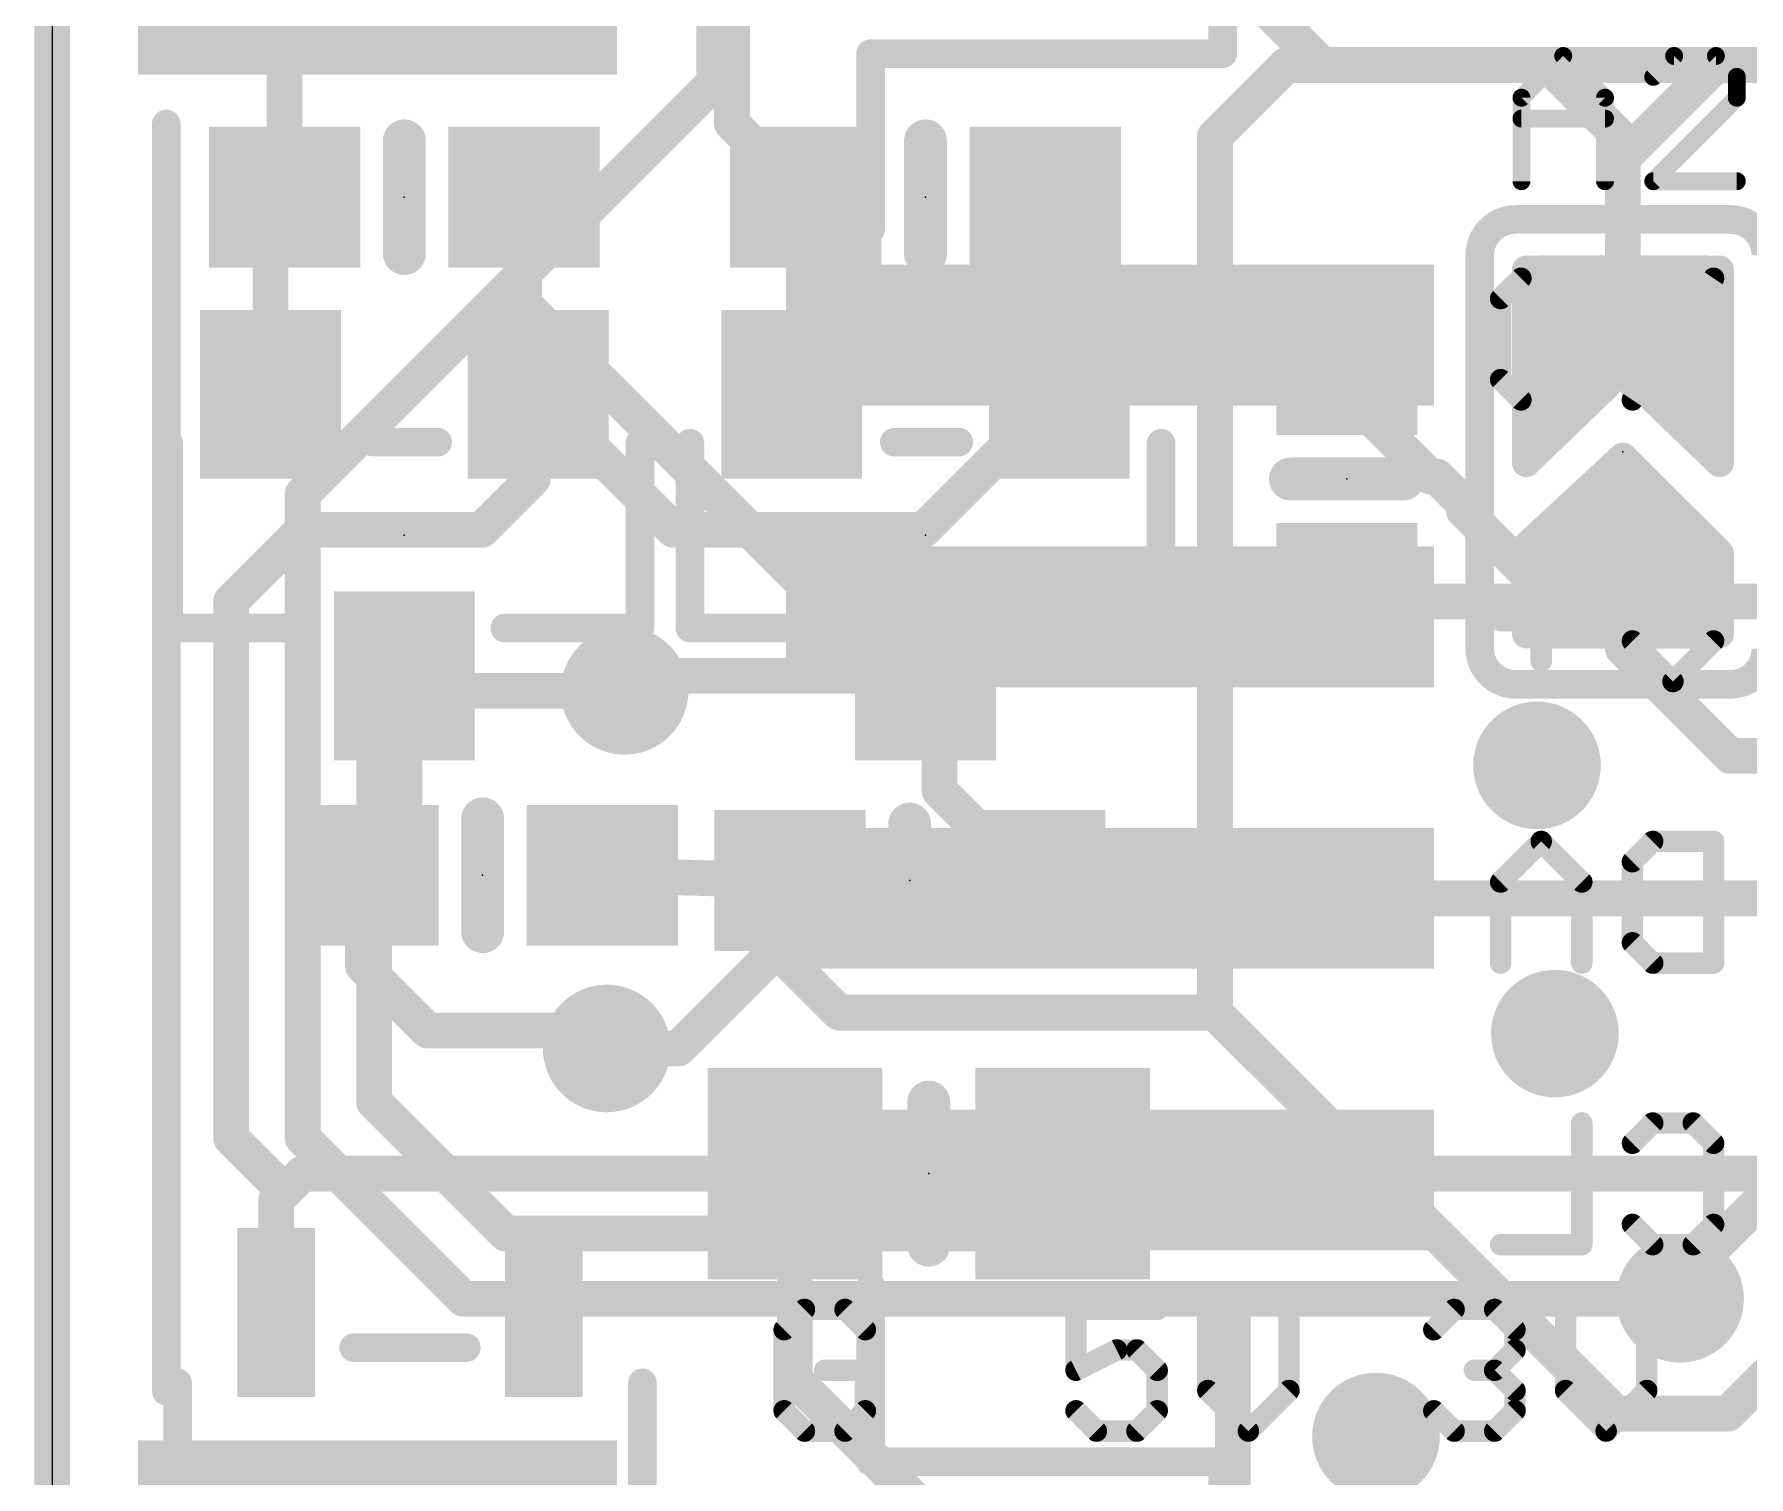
# Model space of a CAD drawing. Extents: x -0.1 to 65, y -0.1 to 31.1.
# Drawn here: x -0.13 to 12.04, y 9.91 to 20.16 of the extents above; entities that cross this region are included whole.
import ezdxf

# ---------------------------------------------------------------- set-up
doc = ezdxf.new("R2010")
doc.units = 0
for name, color, linetype in [('1', 12, 'CONTINUOUS'), ('16', 5, 'CONTINUOUS'), ('18', 110, 'CONTINUOUS'), ('20', 4, 'CONTINUOUS'), ('21', 40, 'CONTINUOUS'), ('22', 6, 'CONTINUOUS'), ('23', 40, 'CONTINUOUS')]:
    doc.layers.add(name, color=color, linetype=linetype)

# ---------------------------------------------------------------- blocks, each defined once
blk = doc.blocks.new('RECT121920X243840R50')
at = {"const_width": 0.1905}
blk.add_lwpolyline([(0.2858, -0.5715), (0.2858, 0.5715, 0.4142), (0.1905, 0.6668), (-0.1905, 0.6668, 0.4142), (-0.2858, 0.5715), (-0.2858, -0.5715, 0.4142), (-0.1905, -0.6668), (0.1905, -0.6668, 0.4142)], format="xyb", close=True, dxfattribs=at)
blk.add_solid([(-0.2159, -0.5969), (0.2159, -0.5969), (-0.2159, 0.5969), (0.2159, 0.5969)])
blk = doc.blocks.new('RECT')
blk.add_solid([(-0.5, -0.5), (0.5, -0.5), (-0.5, 0.5), (0.5, 0.5)])
blk = doc.blocks.new('ROUNDV')
at = {"const_width": 0.5}
blk.add_lwpolyline([(0, -0.25, 1), (0, 0.25, 1), (0, -0.25)], format="xyb", dxfattribs=at)

msp = doc.modelspace()

# ---------------------------------------------------------------- linework, layer by layer
at = {"layer": '1'}
for points, const_width in [([(0, 0), (0, 30.988)], 0.254), ([(4.826, 19.524), (4.826, 23.495)], 0.254), ([(1.65, 19), (1.65, 22.859)], 0.254), ([(8.763, 19.939), (8.255, 19.431)], 0.254), ([(10.618, 19.939), (8.763, 19.939)], 0.254), ([(11.2145, 19.3425), (10.618, 19.939)], 0.254), ([(11.811, 19.939), (11.2145, 19.3425)], 0.254), ([(14.551, 19.939), (11.811, 19.939)], 0.254), ([(5.35, 19), (4.826, 19.524)], 0.254), ([(8.255, 19.431), (8.255, 13.208)], 0.254), ([(11.2145, 19.3425), (11.151, 19.279)], 0.254), ([(11.151, 19.279), (11.151, 18.207)], 0.254), ([(1.55, 18.9), (1.65, 19)], 0.254), ([(3.35, 19), (3.35, 17.7)], 0.254), ([(5.35, 19), (5.35, 17.7)], 0.254), ([(7.05, 19), (7.05, 17.7)], 0.254), ([(1.55, 17.6), (1.55, 18.9)], 0.254), ([(11.8376, 18.484), (10.4644, 18.484)], 0.2032), ([(10.4644, 18.484), (10.4644, 17.114)], 0.2032), ([(11.8376, 17.114), (11.8376, 18.484)], 0.2032), ([(10.4644, 18.288), (11.8376, 18.288)], 0.2032), ([(10.4644, 18.0848), (11.8376, 18.0848)], 0.2032), ([(9.191, 17.606), (9.191, 17.849)], 0.254), ([(10.4644, 17.8816), (11.8376, 17.8816)], 0.2032), ([(3.35, 17.7), (3.413, 17.637)], 0.254), ([(5.35, 17.7), (5.25, 17.6)], 0.254), ([(7.05, 17.7), (7.15, 17.6)], 0.254), ([(10.4644, 17.114), (11.151, 17.7752)], 0.2032), ([(10.4644, 17.6784), (11.0505, 17.6784)], 0.2032), ([(11.151, 17.7752), (11.8376, 17.114)], 0.2032), ([(11.2515, 17.6784), (11.8376, 17.6784)], 0.2032), ([(3.413, 17.637), (3.45, 17.6)], 0.254), ([(3.413, 17.002), (3.413, 17.637)], 0.254), ([(3.45, 17.6), (4.413, 16.637)], 0.254), ([(6.187, 16.637), (7.15, 17.6)], 0.254), ([(9.7803, 17.0167), (9.191, 17.606)], 0.254), ([(10.4644, 17.4752), (10.8395, 17.4752)], 0.2032), ([(11.4625, 17.4752), (11.8376, 17.4752)], 0.2032), ([(10.4644, 17.272), (10.6285, 17.272)], 0.2032), ([(11.6735, 17.272), (11.8376, 17.272)], 0.2032), ([(10.4644, 16.5195), (11.151, 17.1561)], 0.2032), ([(11.0568, 17.0688), (11.2383, 17.0688)], 0.2032), ([(11.151, 17.1561), (11.8376, 16.4695)], 0.2032), ([(3.048, 16.637), (3.413, 17.002)], 0.254), ([(9.8278, 17.0167), (9.7803, 17.0167)], 0.254), ([(10.0212, 16.8233), (9.8278, 17.0167)], 0.254), ([(10.0212, 16.7758), (10.0212, 16.8233)], 0.254), ([(10.8377, 16.8656), (11.4415, 16.8656)], 0.2032), ([(10.622, 16.175), (10.0212, 16.7758)], 0.254), ([(1.27, 16.129), (1.778, 16.637)], 0.254), ([(1.778, 16.637), (3.048, 16.637)], 0.254), ([(4.413, 16.637), (6.187, 16.637)], 0.254), ([(10.6185, 16.6624), (11.6447, 16.6624)], 0.2032), ([(10.4644, 15.898), (10.4644, 16.5195)], 0.2032), ([(10.4644, 16.4592), (11.8376, 16.4592)], 0.2032), ([(11.8376, 16.4695), (11.8376, 15.898)], 0.2032), ([(10.4644, 16.256), (11.8376, 16.256)], 0.2032), ([(1.27, 12.319), (1.27, 16.129)], 0.254), ([(11.151, 16.175), (10.622, 16.175)], 0.254), ([(11.151, 16.175), (11.151, 15.794)], 0.254), ([(10.4644, 16.0528), (11.8376, 16.0528)], 0.2032), ([(11.8376, 15.898), (10.4644, 15.898)], 0.2032), ([(11.913, 15.032), (11.151, 15.794)], 0.254), ([(2.5, 14.478), (2.5, 15.6)], 0.254), ([(4.17, 15.6), (4.064, 15.494)], 0.254), ([(6.2, 15.6), (4.17, 15.6)], 0.254), ([(6.2, 15.6), (6.3, 15.5)], 0.254), ([(6.3, 15.5), (6.3, 14.785)], 0.254), ([(13.7716, 15.032), (11.913, 15.032)], 0.254), ([(6.3, 14.785), (6.938, 14.147)], 0.254), ([(2.206, 14.184), (2.5, 14.478)], 0.254), ([(2.206, 14.184), (2.206, 13.542)], 0.254), ([(5.238, 14.147), (3.906, 14.184)], 0.254), ([(5.238, 14.147), (5.238, 14.147)], 0.254), ([(5.238, 13.558), (5.238, 14.147)], 0.254), ([(2.667, 13.081), (2.206, 13.542)], 0.254), ([(5.588, 13.208), (5.238, 13.558)], 0.254), ([(8.255, 13.208), (5.588, 13.208)], 0.254), ([(8.255, 13.208), (11.103, 10.36)], 0.254), ([(3.81, 13.081), (2.667, 13.081)], 0.254), ([(3.937, 12.954), (3.81, 13.081)], 0.254), ([(1.651, 11.938), (1.27, 12.319)], 0.254), ([(12.646, 12.392), (11.557, 11.303)], 0.254), ([(1.651, 11.938), (1.778, 12.065)], 0.254), ([(1.778, 12.065), (5.273, 12.065)], 0.254), ([(5.273, 12.065), (5.273, 11.999)], 0.254), ([(5.273, 12.065), (5.273, 10.602)], 0.254), ([(1.59, 11.877), (1.651, 11.938)], 0.254), ([(1.59, 11.877), (1.59, 11.0791)], 0.254), ([(11.557, 11.303), (11.557, 11.176)], 0.254), ([(11.896, 10.36), (12.531, 10.995)], 0.254), ([(5.273, 10.602), (6.477, 9.398)], 0.254), ([(11.103, 10.36), (11.896, 10.36)], 0.254)]:
    msp.add_lwpolyline(points, dxfattribs=dict(at, const_width=const_width))
for points, const_width in [([(8.763, 20.0025, 1), (8.763, 19.8755)], 0.127), ([(8.8079, 19.8941, 1), (8.7181, 19.9839)], 0.127), ([(10.6629, 19.9839, 1), (10.5731, 19.8941)], 0.127), ([(10.618, 19.8755, 1), (10.618, 20.0025)], 0.127), ([(11.811, 20.0025, 1), (11.811, 19.8755)], 0.127), ([(11.8559, 19.8941, 1), (11.7661, 19.9839)], 0.127), ([(4.8709, 19.5689, 1), (4.7811, 19.4791)], 0.127), ([(4.7625, 19.524, 1), (4.8895, 19.524)], 0.127), ([(8.3185, 19.431, 1), (8.1915, 19.431)], 0.127), ([(8.2101, 19.4759, 1), (8.2999, 19.3861)], 0.127), ([(11.2145, 19.279, 1), (11.0875, 19.279)], 0.127), ([(11.1061, 19.3239, 1), (11.1959, 19.2341)], 0.127), ([(11.1696, 19.3874, 1), (11.2594, 19.2976)], 0.127), ([(11.2594, 19.2976, 1), (11.1696, 19.3874)], 0.127), ([(11.1696, 19.2976, 1), (11.2594, 19.3874)], 0.127), ([(1.6949, 18.9551, 1), (1.6051, 19.0449)], 0.127), ([(3.4135, 19, 1), (3.2865, 19)], 0.127), ([(5.4135, 19, 1), (5.2865, 19)], 0.127), ([(7.1135, 19, 1), (6.9865, 19)], 0.127), ([(1.6135, 18.9, 1), (1.4865, 18.9)], 0.127), ([(1.5051, 18.9449, 1), (1.5949, 18.8551)], 0.127), ([(1.5865, 19, 1), (1.7135, 19)], 0.127), ([(5.3051, 18.9551, 1), (5.3949, 19.0449)], 0.127), ([(10.4644, 18.5348, 1), (10.4644, 18.4332)], 0.1016), ([(10.5152, 18.484, 1), (10.4136, 18.484)], 0.1016), ([(11.8884, 18.484, 1), (11.7868, 18.484)], 0.1016), ([(11.8376, 18.4332, 1), (11.8376, 18.5348)], 0.1016), ([(10.4644, 18.3388, 1), (10.4644, 18.2372)], 0.1016), ([(11.8376, 18.2372, 1), (11.8376, 18.3388)], 0.1016), ([(11.0875, 18.207, 1), (11.2145, 18.207)], 0.127), ([(10.4644, 18.1356, 1), (10.4644, 18.034)], 0.1016), ([(11.8376, 18.034, 1), (11.8376, 18.1356)], 0.1016), ([(9.2545, 17.849, 1), (9.1275, 17.849)], 0.127), ([(10.4644, 17.9324, 1), (10.4644, 17.8308)], 0.1016), ([(11.8376, 17.8308, 1), (11.8376, 17.9324)], 0.1016), ([(3.3949, 17.7449, 1), (3.3051, 17.6551)], 0.127), ([(5.3949, 17.6551, 1), (5.3051, 17.7449)], 0.127), ([(7.0949, 17.7449, 1), (7.0051, 17.6551)], 0.127), ([(10.4644, 17.7292, 1), (10.4644, 17.6276)], 0.1016), ([(11.0505, 17.6276, 1), (11.0505, 17.7292)], 0.1016), ([(11.1862, 17.8118, 1), (11.1158, 17.7386)], 0.1016), ([(11.1862, 17.7386, 1), (11.1158, 17.8118)], 0.1016), ([(11.2515, 17.7292, 1), (11.2515, 17.6276)], 0.1016), ([(11.8376, 17.6276, 1), (11.8376, 17.7292)], 0.1016), ([(1.4865, 17.6, 1), (1.6135, 17.6)], 0.127), ([(3.2865, 17.7, 1), (3.4135, 17.7)], 0.127), ([(3.4579, 17.6819, 1), (3.3681, 17.5921)], 0.127), ([(3.4765, 17.637, 1), (3.3495, 17.637)], 0.127), ([(3.3681, 17.5921, 1), (3.4579, 17.6819)], 0.127), ([(3.4949, 17.6449, 1), (3.4051, 17.5551)], 0.127), ([(3.4051, 17.5551, 1), (3.4949, 17.6449)], 0.127), ([(5.2051, 17.6449, 1), (5.2949, 17.5551)], 0.127), ([(5.2865, 17.7, 1), (5.4135, 17.7)], 0.127), ([(6.9865, 17.7, 1), (7.1135, 17.7)], 0.127), ([(7.1949, 17.5551, 1), (7.1051, 17.6449)], 0.127), ([(7.1051, 17.5551, 1), (7.1949, 17.6449)], 0.127), ([(9.2359, 17.6509, 1), (9.1461, 17.5611)], 0.127), ([(9.1275, 17.606, 1), (9.2545, 17.606)], 0.127), ([(10.4644, 17.526, 1), (10.4644, 17.4244)], 0.1016), ([(10.8395, 17.4244, 1), (10.8395, 17.526)], 0.1016), ([(11.4625, 17.526, 1), (11.4625, 17.4244)], 0.1016), ([(11.8376, 17.4244, 1), (11.8376, 17.526)], 0.1016), ([(10.4644, 17.3228, 1), (10.4644, 17.2212)], 0.1016), ([(10.6285, 17.2212, 1), (10.6285, 17.3228)], 0.1016), ([(11.6735, 17.3228, 1), (11.6735, 17.2212)], 0.1016), ([(11.8376, 17.2212, 1), (11.8376, 17.3228)], 0.1016), ([(10.4292, 17.1506, 1), (10.4996, 17.0774)], 0.1016), ([(10.4136, 17.114, 1), (10.5152, 17.114)], 0.1016), ([(11.0568, 17.1196, 1), (11.0568, 17.018)], 0.1016), ([(11.1869, 17.192, 1), (11.1151, 17.1202)], 0.1016), ([(11.1855, 17.1188, 1), (11.1165, 17.1934)], 0.1016), ([(11.2383, 17.018, 1), (11.2383, 17.1196)], 0.1016), ([(11.7868, 17.114, 1), (11.8884, 17.114)], 0.1016), ([(11.8024, 17.0774, 1), (11.8728, 17.1506)], 0.1016), ([(3.3495, 17.002, 1), (3.4765, 17.002)], 0.127), ([(3.4579, 16.9571, 1), (3.3681, 17.0469)], 0.127), ([(9.7803, 17.0802, 1), (9.7803, 16.9532)], 0.127), ([(9.7354, 16.9718, 1), (9.8252, 17.0616)], 0.127), ([(9.8727, 17.0616, 1), (9.7829, 16.9718)], 0.127), ([(9.8278, 16.9532, 1), (9.8278, 17.0802)], 0.127), ([(10.0847, 16.8233, 1), (9.9577, 16.8233)], 0.127), ([(9.9763, 16.7784, 1), (10.0661, 16.8682)], 0.127), ([(10.8377, 16.9164, 1), (10.8377, 16.8148)], 0.1016), ([(11.4415, 16.8148, 1), (11.4415, 16.9164)], 0.1016), ([(10.0661, 16.8207, 1), (9.9763, 16.7309)], 0.127), ([(9.9577, 16.7758, 1), (10.0847, 16.7758)], 0.127), ([(1.778, 16.7005, 1), (1.778, 16.5735)], 0.127), ([(1.8229, 16.5921, 1), (1.7331, 16.6819)], 0.127), ([(3.0031, 16.6819, 1), (3.0929, 16.5921)], 0.127), ([(3.048, 16.5735, 1), (3.048, 16.7005)], 0.127), ([(4.413, 16.7005, 1), (4.413, 16.5735)], 0.127), ([(4.3681, 16.5921, 1), (4.4579, 16.6819)], 0.127), ([(6.1421, 16.6819, 1), (6.2319, 16.5921)], 0.127), ([(6.187, 16.5735, 1), (6.187, 16.7005)], 0.127), ([(10.6185, 16.7132, 1), (10.6185, 16.6116)], 0.1016), ([(11.6447, 16.6116, 1), (11.6447, 16.7132)], 0.1016), ([(10.5152, 16.5195, 1), (10.4136, 16.5195)], 0.1016), ([(10.4299, 16.5568, 1), (10.4989, 16.4822)], 0.1016), ([(10.4644, 16.51, 1), (10.4644, 16.4084)], 0.1016), ([(11.8884, 16.4695, 1), (11.7868, 16.4695)], 0.1016), ([(11.8017, 16.4336, 1), (11.8735, 16.5054)], 0.1016), ([(11.8376, 16.4084, 1), (11.8376, 16.51)], 0.1016), ([(10.4644, 16.3068, 1), (10.4644, 16.2052)], 0.1016), ([(11.8376, 16.2052, 1), (11.8376, 16.3068)], 0.1016), ([(1.3335, 16.129, 1), (1.2065, 16.129)], 0.127), ([(1.2251, 16.1739, 1), (1.3149, 16.0841)], 0.127), ([(10.622, 16.2385, 1), (10.622, 16.1115)], 0.127), ([(10.5771, 16.1301, 1), (10.6669, 16.2199)], 0.127), ([(11.2145, 16.175, 1), (11.0875, 16.175)], 0.127), ([(11.151, 16.1115, 1), (11.151, 16.2385)], 0.127), ([(10.4644, 16.1036, 1), (10.4644, 16.002)], 0.1016), ([(11.8376, 16.002, 1), (11.8376, 16.1036)], 0.1016), ([(10.4644, 15.9488, 1), (10.4644, 15.8472)], 0.1016), ([(10.4136, 15.898, 1), (10.5152, 15.898)], 0.1016), ([(11.7868, 15.898, 1), (11.8884, 15.898)], 0.1016), ([(11.8376, 15.8472, 1), (11.8376, 15.9488)], 0.1016), ([(11.1959, 15.8389, 1), (11.1061, 15.7491)], 0.127), ([(11.0875, 15.794, 1), (11.2145, 15.794)], 0.127), ([(2.5635, 15.6, 1), (2.4365, 15.6)], 0.127), ([(4.17, 15.6635, 1), (4.17, 15.5365)], 0.127), ([(4.2149, 15.5551, 1), (4.1251, 15.6449)], 0.127), ([(6.2449, 15.6449, 1), (6.1551, 15.5551)], 0.127), ([(6.2, 15.5365, 1), (6.2, 15.6635)], 0.127), ([(4.0191, 15.5389, 1), (4.1089, 15.4491)], 0.127), ([(6.3635, 15.5, 1), (6.2365, 15.5)], 0.127), ([(6.2551, 15.4551, 1), (6.3449, 15.5449)], 0.127), ([(11.913, 15.0955, 1), (11.913, 14.9685)], 0.127), ([(11.8681, 14.9871, 1), (11.9579, 15.0769)], 0.127), ([(6.3449, 14.8299, 1), (6.2551, 14.7401)], 0.127), ([(6.2365, 14.785, 1), (6.3635, 14.785)], 0.127), ([(2.4365, 14.478, 1), (2.5635, 14.478)], 0.127), ([(2.5449, 14.4331, 1), (2.4551, 14.5229)], 0.127), ([(2.2695, 14.184, 1), (2.1425, 14.184)], 0.127), ([(2.1611, 14.2289, 1), (2.2509, 14.1391)], 0.127), ([(3.9078, 14.2475, 1), (3.9042, 14.1205)], 0.127), ([(5.238, 14.2105, 1), (5.238, 14.0835)], 0.127), ([(5.3015, 14.147, 1), (5.1745, 14.147)], 0.127), ([(5.2362, 14.0835, 1), (5.2397, 14.2105)], 0.127), ([(5.238, 14.0835, 1), (5.238, 14.2105)], 0.127), ([(6.8931, 14.1021, 1), (6.9829, 14.1919)], 0.127), ([(2.2509, 13.5869, 1), (2.1611, 13.4971)], 0.127), ([(5.2829, 13.6029, 1), (5.1931, 13.5131)], 0.127), ([(2.1425, 13.542, 1), (2.2695, 13.542)], 0.127), ([(5.1745, 13.558, 1), (5.3015, 13.558)], 0.127), ([(5.588, 13.2715, 1), (5.588, 13.1445)], 0.127), ([(5.5431, 13.1631, 1), (5.6329, 13.2529)], 0.127), ([(8.2999, 13.2529, 1), (8.2101, 13.1631)], 0.127), ([(8.1915, 13.208, 1), (8.3185, 13.208)], 0.127), ([(8.255, 13.1445, 1), (8.255, 13.2715)], 0.127), ([(2.667, 13.1445, 1), (2.667, 13.0175)], 0.127), ([(2.6221, 13.0361, 1), (2.7119, 13.1259)], 0.127), ([(3.8549, 13.1259, 1), (3.7651, 13.0361)], 0.127), ([(3.81, 13.0175, 1), (3.81, 13.1445)], 0.127), ([(3.8921, 12.9091, 1), (3.9819, 12.9989)], 0.127), ([(1.3149, 12.3639, 1), (1.2251, 12.2741)], 0.127), ([(1.2065, 12.319, 1), (1.3335, 12.319)], 0.127), ([(1.778, 12.1285, 1), (1.778, 12.0015)], 0.127), ([(1.8229, 12.0201, 1), (1.7331, 12.1099)], 0.127), ([(5.3365, 12.065, 1), (5.2095, 12.065)], 0.127), ([(5.3365, 12.065, 1), (5.2095, 12.065)], 0.127), ([(5.273, 12.0015, 1), (5.273, 12.1285)], 0.127), ([(1.6959, 11.8931, 1), (1.6061, 11.9829)], 0.127), ([(5.2095, 11.999, 1), (5.3365, 11.999)], 0.127), ([(1.6535, 11.877, 1), (1.5265, 11.877)], 0.127), ([(1.5451, 11.9219, 1), (1.6349, 11.8321)], 0.127), ([(1.6061, 11.9829, 1), (1.6959, 11.8931)], 0.127), ([(1.6061, 11.8931, 1), (1.6959, 11.9829)], 0.127), ([(11.6205, 11.303, 1), (11.4935, 11.303)], 0.127), ([(11.5121, 11.3479, 1), (11.6019, 11.2581)], 0.127), ([(11.4935, 11.176, 1), (11.6205, 11.176)], 0.127), ([(1.5265, 11.0791, 1), (1.6535, 11.0791)], 0.127), ([(5.3179, 10.6469, 1), (5.2281, 10.5571)], 0.127), ([(5.2095, 10.602, 1), (5.3365, 10.602)], 0.127), ([(11.103, 10.4235, 1), (11.103, 10.2965)], 0.127), ([(11.0581, 10.3151, 1), (11.1479, 10.4049)], 0.127), ([(11.8511, 10.4049, 1), (11.9409, 10.3151)], 0.127), ([(11.896, 10.2965, 1), (11.896, 10.4235)], 0.127)]:
    msp.add_lwpolyline(points, format="xyb", dxfattribs=dict(at, const_width=const_width))
at = {"layer": '16', "const_width": 0.254}
for points in [[(0, 0), (0, 30.988)], [(4.699, 21.717), (4.699, 19.812)], [(8.636, 20.32), (9.017, 19.939)], [(9.017, 19.939), (21.717, 19.939)], [(4.699, 19.812), (3.2385, 18.3515)], [(3.2385, 18.3515), (1.778, 16.891)], [(5.461, 16.129), (3.2385, 18.3515)], [(1.778, 16.891), (1.778, 12.319)], [(7.619, 16.129), (5.461, 16.129)], [(7.619, 16.129), (7.51, 16.02)], [(19.431, 16.129), (7.619, 16.129)], [(2.667, 15.494), (2.286, 15.113)], [(4.064, 15.494), (2.667, 15.494)], [(2.286, 15.113), (2.286, 12.573)], [(5.511, 14.02), (4.445, 12.954)], [(7.51, 14.02), (5.511, 14.02)], [(7.51, 14.02), (14.8304, 14.02)], [(4.445, 12.954), (3.937, 12.954)], [(3.22, 11.639), (2.286, 12.573)], [(2.921, 11.176), (1.778, 12.319)], [(7.555, 12.065), (7.51, 12.02)], [(14.351, 12.065), (7.555, 12.065)], [(7.129, 11.639), (7.51, 12.02)], [(7.129, 11.639), (3.22, 11.639)], [(8.382, 11.176), (2.921, 11.176)], [(8.382, 11.176), (8.382, 8.001)], [(11.557, 11.176), (8.382, 11.176)]]:
    msp.add_lwpolyline(points, dxfattribs=at)
at = {"layer": '16', "const_width": 0.127}
for points in [[(9.017, 20.0025, 1), (9.017, 19.8755)], [(8.9721, 19.8941, 1), (9.0619, 19.9839)], [(4.6355, 19.812, 1), (4.7625, 19.812)], [(4.7439, 19.7671, 1), (4.6541, 19.8569)], [(3.2834, 18.3964, 1), (3.1936, 18.3066)], [(3.1936, 18.3964, 1), (3.2834, 18.3066)], [(3.2834, 18.3066, 1), (3.1936, 18.3964)], [(1.8415, 16.891, 1), (1.7145, 16.891)], [(1.7331, 16.9359, 1), (1.8229, 16.8461)], [(5.461, 16.1925, 1), (5.461, 16.0655)], [(5.4161, 16.0841, 1), (5.5059, 16.1739)], [(7.619, 16.1925, 1), (7.619, 16.0655)], [(7.6639, 16.0841, 1), (7.5741, 16.1739)], [(7.619, 16.0655, 1), (7.619, 16.1925)], [(7.4651, 16.0649, 1), (7.5549, 15.9751)], [(2.667, 15.5575, 1), (2.667, 15.4305)], [(2.7119, 15.4491, 1), (2.6221, 15.5389)], [(4.064, 15.4305, 1), (4.064, 15.5575)], [(2.3495, 15.113, 1), (2.2225, 15.113)], [(2.2411, 15.1579, 1), (2.3309, 15.0681)], [(5.511, 14.0835, 1), (5.511, 13.9565)], [(5.5559, 13.9751, 1), (5.4661, 14.0649)], [(7.51, 14.0835, 1), (7.51, 13.9565)], [(7.51, 13.9565, 1), (7.51, 14.0835)], [(3.937, 13.0175, 1), (3.937, 12.8905)], [(4.4001, 12.9989, 1), (4.4899, 12.9091)], [(4.445, 12.8905, 1), (4.445, 13.0175)], [(2.3309, 12.6179, 1), (2.2411, 12.5281)], [(2.2225, 12.573, 1), (2.3495, 12.573)], [(1.8229, 12.3639, 1), (1.7331, 12.2741)], [(1.7145, 12.319, 1), (1.8415, 12.319)], [(7.555, 12.1285, 1), (7.555, 12.0015)], [(7.5999, 12.0201, 1), (7.5101, 12.1099)], [(7.4651, 12.0649, 1), (7.5549, 11.9751)], [(7.5549, 11.9751, 1), (7.4651, 12.0649)], [(3.22, 11.7025, 1), (3.22, 11.5755)], [(3.1751, 11.5941, 1), (3.2649, 11.6839)], [(7.0841, 11.6839, 1), (7.1739, 11.5941)], [(7.129, 11.5755, 1), (7.129, 11.7025)], [(2.921, 11.2395, 1), (2.921, 11.1125)], [(2.8761, 11.1311, 1), (2.9659, 11.2209)], [(8.4455, 11.176, 1), (8.3185, 11.176)], [(8.382, 11.2395, 1), (8.382, 11.1125)], [(8.382, 11.1125, 1), (8.382, 11.2395)], [(11.557, 11.1125, 1), (11.557, 11.2395)]]:
    msp.add_lwpolyline(points, format="xyb", dxfattribs=at)
at = {"layer": '20'}
msp.add_line((0, 27.6604), (0, 3), dxfattribs=at)
at = {"layer": '21'}
for points, const_width in [([(10.431, 19.7067), (10.7276, 20.0033)], 0.127), ([(10.7276, 20.0033), (11.0242, 19.7067)], 0.127), ([(11.5148, 20.0033), (11.3665, 19.855)], 0.127), ([(11.8114, 20.0033), (11.5148, 20.0033)], 0.127), ([(11.9597, 19.855), (11.8114, 20.0033)], 0.127), ([(11.9597, 19.7067), (11.9597, 19.855)], 0.127), ([(10.431, 19.1135), (10.431, 19.7067)], 0.127), ([(11.0242, 19.7067), (11.0242, 19.1135)], 0.127), ([(11.3665, 19.1135), (11.9597, 19.7067)], 0.127), ([(10.431, 19.5584), (11.0242, 19.5584)], 0.127), ([(2.5, 18.6), (2.5, 19.4)], 0.3048), ([(6.2, 19.4), (6.2, 18.6)], 0.3048), ([(11.9597, 19.1135), (11.3665, 19.1135)], 0.127), ([(11.913, 18.842), (10.389, 18.842)], 0.2032), ([(10.135, 15.794), (10.135, 18.588)], 0.2032), ([(0.8276, 15.9396), (0.8276, 17.2524)], 0.2032), ([(2.2776, 17.2604), (2.7364, 17.2604)], 0.2032), ([(4.1724, 17.2524), (4.1724, 15.9396)], 0.2032), ([(4.5276, 15.9396), (4.5276, 17.2524)], 0.2032), ([(5.9776, 17.2604), (6.4364, 17.2604)], 0.2032), ([(7.8724, 17.2524), (7.8724, 15.9396)], 0.2032), ([(8.791, 16.999), (9.591, 16.999)], 0.3048), ([(1.7864, 15.9396), (0.8276, 15.9396)], 0.2032), ([(4.1724, 15.9396), (3.2136, 15.9396)], 0.2032), ([(5.4864, 15.9396), (4.5276, 15.9396)], 0.2032), ([(7.8724, 15.9396), (6.9136, 15.9396)], 0.2032), ([(11.913, 15.54), (10.389, 15.54)], 0.2032), ([(3.056, 13.784), (3.056, 14.584)], 0.3048), ([(6.088, 13.747), (6.088, 14.547)], 0.3048), ([(6.223, 12.573), (6.223, 11.557)], 0.3048), ([(5.3405, 11.1005), (5.1964, 10.9565)], 0.1524), ([(5.6286, 11.1005), (5.3405, 11.1005)], 0.1524), ([(5.7727, 10.9565), (5.6286, 11.1005)], 0.1524), ([(7.8449, 11.1005), (7.2687, 11.1005)], 0.1524), ([(7.2687, 11.1005), (7.2687, 10.6684)], 0.1524), ([(8.2042, 11.1005), (8.2042, 10.5243)], 0.1524), ([(8.7804, 10.5243), (8.7804, 11.1005)], 0.1524), ([(9.8087, 10.9565), (9.9527, 11.1005)], 0.1524), ([(9.9527, 11.1005), (10.2409, 11.1005)], 0.1524), ([(10.2409, 11.1005), (10.3849, 10.9565)], 0.1524), ([(10.7442, 11.1005), (10.7442, 10.5243)], 0.1524), ([(11.3204, 10.5243), (11.3204, 11.1005)], 0.1524), ([(5.1964, 10.9565), (5.1964, 10.3803)], 0.1524), ([(10.3849, 10.9565), (10.3849, 10.8124)], 0.1524), ([(2.14, 10.829), (2.94, 10.829)], 0.2032), ([(7.2687, 10.6684), (7.5568, 10.8124)], 0.1524), ([(7.5568, 10.8124), (7.7008, 10.8124)], 0.1524), ([(7.7008, 10.8124), (7.8449, 10.6684)], 0.1524), ([(10.3849, 10.8124), (10.2409, 10.6684)], 0.1524), ([(5.7727, 10.6684), (5.4846, 10.6684)], 0.1524), ([(5.7727, 10.3803), (5.7727, 10.6684)], 0.1524), ([(7.8449, 10.6684), (7.8449, 10.3803)], 0.1524), ([(10.2409, 10.6684), (10.0968, 10.6684)], 0.1524), ([(10.2409, 10.6684), (10.3849, 10.5243)], 0.1524), ([(0.89, 10.579), (0.89, 8.979)], 0.2032), ([(4.19, 10.579), (4.19, 8.979)], 0.2032), ([(8.2042, 10.5243), (8.4923, 10.2362)], 0.1524), ([(8.4923, 10.2362), (8.7804, 10.5243)], 0.1524), ([(10.3849, 10.5243), (10.3849, 10.3803)], 0.1524), ([(10.7442, 10.5243), (11.0323, 10.2362)], 0.1524), ([(11.0323, 10.2362), (11.3204, 10.5243)], 0.1524), ([(5.1964, 10.3803), (5.3405, 10.2362)], 0.1524), ([(5.6286, 10.2362), (5.7727, 10.3803)], 0.1524), ([(7.4127, 10.2362), (7.2687, 10.3803)], 0.1524), ([(7.8449, 10.3803), (7.7008, 10.2362)], 0.1524), ([(9.9527, 10.2362), (9.8087, 10.3803)], 0.1524), ([(10.3849, 10.3803), (10.2409, 10.2362)], 0.1524), ([(5.3405, 10.2362), (5.6286, 10.2362)], 0.1524), ([(7.7008, 10.2362), (7.4127, 10.2362)], 0.1524), ([(10.2409, 10.2362), (9.9527, 10.2362)], 0.1524)]:
    msp.add_lwpolyline(points, dxfattribs=dict(at, const_width=const_width))
for points, const_width in [([(10.75, 20.0257, 1), (10.7051, 19.9808)], 0.0635), ([(10.75, 19.9808, 1), (10.7051, 20.0257)], 0.0635), ([(11.5148, 20.035, 1), (11.5148, 19.9715)], 0.0635), ([(11.5372, 19.9808, 1), (11.4923, 20.0257)], 0.0635), ([(11.8338, 20.0257, 1), (11.7889, 19.9808)], 0.0635), ([(11.8114, 19.9715, 1), (11.8114, 20.035)], 0.0635), ([(11.344, 19.8774, 1), (11.389, 19.8325)], 0.0635), ([(11.9914, 19.855, 1), (11.9279, 19.855)], 0.0635), ([(11.9372, 19.8325, 1), (11.9821, 19.8774)], 0.0635), ([(10.4627, 19.7067, 1), (10.3992, 19.7067)], 0.0635), ([(10.4085, 19.7291, 1), (10.4534, 19.6842)], 0.0635), ([(11.0559, 19.7067, 1), (10.9924, 19.7067)], 0.0635), ([(11.0017, 19.6842, 1), (11.0466, 19.7291)], 0.0635), ([(11.9279, 19.7067, 1), (11.9914, 19.7067)], 0.0635), ([(11.9821, 19.6842, 1), (11.9372, 19.7291)], 0.0635), ([(10.431, 19.5901, 1), (10.431, 19.5266)], 0.0635), ([(11.0242, 19.5266, 1), (11.0242, 19.5901)], 0.0635), ([(2.5762, 19.4, 1), (2.4238, 19.4)], 0.1524), ([(6.2762, 19.4, 1), (6.1238, 19.4)], 0.1524), ([(10.3992, 19.1135, 1), (10.4627, 19.1135)], 0.0635), ([(10.9924, 19.1135, 1), (11.0559, 19.1135)], 0.0635), ([(11.344, 19.136, 1), (11.389, 19.091)], 0.0635), ([(11.3665, 19.1453, 1), (11.3665, 19.0818)], 0.0635), ([(11.9597, 19.0818, 1), (11.9597, 19.1453)], 0.0635), ([(10.389, 18.842, 0.4142), (10.135, 18.588)], 0.2032), ([(10.389, 18.8928, 1), (10.389, 18.7912)], 0.1016), ([(10.389, 18.7912, 1), (10.389, 18.8928)], 0.1016), ([(12.167, 18.588, 0.4142), (11.913, 18.842)], 0.2032), ([(11.913, 18.8928, 1), (11.913, 18.7912)], 0.1016), ([(11.913, 18.7912, 1), (11.913, 18.8928)], 0.1016), ([(2.4238, 18.6, 1), (2.5762, 18.6)], 0.1524), ([(6.1238, 18.6, 1), (6.2762, 18.6)], 0.1524), ([(10.1858, 18.588, 1), (10.0842, 18.588)], 0.1016), ([(10.0842, 18.588, 1), (10.1858, 18.588)], 0.1016), ([(0.8784, 17.2524, 1), (0.7768, 17.2524)], 0.1016), ([(2.2776, 17.3112, 1), (2.2776, 17.2096)], 0.1016), ([(2.7364, 17.2096, 1), (2.7364, 17.3112)], 0.1016), ([(4.2232, 17.2524, 1), (4.1216, 17.2524)], 0.1016), ([(4.5784, 17.2524, 1), (4.4768, 17.2524)], 0.1016), ([(5.9776, 17.3112, 1), (5.9776, 17.2096)], 0.1016), ([(6.4364, 17.2096, 1), (6.4364, 17.3112)], 0.1016), ([(7.9232, 17.2524, 1), (7.8216, 17.2524)], 0.1016), ([(8.791, 17.0752, 1), (8.791, 16.9228)], 0.1524), ([(9.591, 16.9228, 1), (9.591, 17.0752)], 0.1524), ([(0.8276, 15.9904, 1), (0.8276, 15.8888)], 0.1016), ([(0.7768, 15.9396, 1), (0.8784, 15.9396)], 0.1016), ([(1.7864, 15.8888, 1), (1.7864, 15.9904)], 0.1016), ([(3.2136, 15.9904, 1), (3.2136, 15.8888)], 0.1016), ([(4.1216, 15.9396, 1), (4.2232, 15.9396)], 0.1016), ([(4.1724, 15.8888, 1), (4.1724, 15.9904)], 0.1016), ([(4.5276, 15.9904, 1), (4.5276, 15.8888)], 0.1016), ([(4.4768, 15.9396, 1), (4.5784, 15.9396)], 0.1016), ([(5.4864, 15.8888, 1), (5.4864, 15.9904)], 0.1016), ([(6.9136, 15.9904, 1), (6.9136, 15.8888)], 0.1016), ([(7.8216, 15.9396, 1), (7.9232, 15.9396)], 0.1016), ([(7.8724, 15.8888, 1), (7.8724, 15.9904)], 0.1016), ([(10.135, 15.794, 0.4142), (10.389, 15.54)], 0.2032), ([(10.1858, 15.794, 1), (10.0842, 15.794)], 0.1016), ([(10.0842, 15.794, 1), (10.1858, 15.794)], 0.1016), ([(11.913, 15.54, 0.4142), (12.167, 15.794)], 0.2032), ([(10.389, 15.5908, 1), (10.389, 15.4892)], 0.1016), ([(10.389, 15.4892, 1), (10.389, 15.5908)], 0.1016), ([(11.913, 15.5908, 1), (11.913, 15.4892)], 0.1016), ([(11.913, 15.4892, 1), (11.913, 15.5908)], 0.1016), ([(3.1322, 14.584, 1), (2.9798, 14.584)], 0.1524), ([(6.1642, 14.547, 1), (6.0118, 14.547)], 0.1524), ([(2.9798, 13.784, 1), (3.1322, 13.784)], 0.1524), ([(6.0118, 13.747, 1), (6.1642, 13.747)], 0.1524), ([(6.2992, 12.573, 1), (6.1468, 12.573)], 0.1524), ([(6.1468, 11.557, 1), (6.2992, 11.557)], 0.1524), ([(5.3405, 11.1386, 1), (5.3405, 11.0624)], 0.0762), ([(5.3674, 11.0736, 1), (5.3136, 11.1275)], 0.0762), ([(5.6556, 11.1275, 1), (5.6017, 11.0736)], 0.0762), ([(5.6286, 11.0624, 1), (5.6286, 11.1386)], 0.0762), ([(7.2687, 11.1386, 1), (7.2687, 11.0624)], 0.0762), ([(7.3068, 11.1005, 1), (7.2306, 11.1005)], 0.0762), ([(7.8449, 11.0624, 1), (7.8449, 11.1386)], 0.0762), ([(8.2423, 11.1005, 1), (8.1661, 11.1005)], 0.0762), ([(8.8185, 11.1005, 1), (8.7423, 11.1005)], 0.0762), ([(9.9527, 11.1386, 1), (9.9527, 11.0624)], 0.0762), ([(9.9797, 11.0736, 1), (9.9258, 11.1275)], 0.0762), ([(10.2678, 11.1275, 1), (10.2139, 11.0736)], 0.0762), ([(10.2409, 11.0624, 1), (10.2409, 11.1386)], 0.0762), ([(10.7823, 11.1005, 1), (10.7061, 11.1005)], 0.0762), ([(11.3585, 11.1005, 1), (11.2823, 11.1005)], 0.0762), ([(5.2345, 10.9565, 1), (5.1583, 10.9565)], 0.0762), ([(5.1695, 10.9834, 1), (5.2234, 10.9295)], 0.0762), ([(5.7457, 10.9295, 1), (5.7996, 10.9834)], 0.0762), ([(9.7817, 10.9834, 1), (9.8356, 10.9295)], 0.0762), ([(10.423, 10.9565, 1), (10.3468, 10.9565)], 0.0762), ([(10.358, 10.9295, 1), (10.4118, 10.9834)], 0.0762), ([(2.14, 10.8798, 1), (2.14, 10.7782)], 0.1016), ([(2.94, 10.7782, 1), (2.94, 10.8798)], 0.1016), ([(7.5568, 10.8505, 1), (7.5568, 10.7743)], 0.0762), ([(7.5738, 10.7783, 1), (7.5398, 10.8465)], 0.0762), ([(7.7278, 10.8394, 1), (7.6739, 10.7855)], 0.0762), ([(7.7008, 10.7743, 1), (7.7008, 10.8505)], 0.0762), ([(10.3468, 10.8124, 1), (10.423, 10.8124)], 0.0762), ([(10.4118, 10.7855, 1), (10.358, 10.8394)], 0.0762), ([(5.4846, 10.7065, 1), (5.4846, 10.6303)], 0.0762), ([(5.8108, 10.6684, 1), (5.7346, 10.6684)], 0.0762), ([(5.7727, 10.6303, 1), (5.7727, 10.7065)], 0.0762), ([(7.2516, 10.7024, 1), (7.2857, 10.6343)], 0.0762), ([(7.883, 10.6684, 1), (7.8068, 10.6684)], 0.0762), ([(7.818, 10.6414, 1), (7.8718, 10.6953)], 0.0762), ([(10.0968, 10.7065, 1), (10.0968, 10.6303)], 0.0762), ([(10.2678, 10.6953, 1), (10.2139, 10.6414)], 0.0762), ([(10.2139, 10.6953, 1), (10.2678, 10.6414)], 0.0762), ([(10.2409, 10.6303, 1), (10.2409, 10.7065)], 0.0762), ([(0.9408, 10.579, 1), (0.8392, 10.579)], 0.1016), ([(4.2408, 10.579, 1), (4.1392, 10.579)], 0.1016), ([(7.2306, 10.6684, 1), (7.3068, 10.6684)], 0.0762), ([(8.2311, 10.5513, 1), (8.1773, 10.4974)], 0.0762), ([(8.8074, 10.4974, 1), (8.7535, 10.5513)], 0.0762), ([(10.423, 10.5243, 1), (10.3468, 10.5243)], 0.0762), ([(10.358, 10.4974, 1), (10.4118, 10.5513)], 0.0762), ([(10.7711, 10.5513, 1), (10.7173, 10.4974)], 0.0762), ([(11.3474, 10.4974, 1), (11.2935, 10.5513)], 0.0762), ([(8.1661, 10.5243, 1), (8.2423, 10.5243)], 0.0762), ([(8.7423, 10.5243, 1), (8.8185, 10.5243)], 0.0762), ([(10.7061, 10.5243, 1), (10.7823, 10.5243)], 0.0762), ([(11.2823, 10.5243, 1), (11.3585, 10.5243)], 0.0762), ([(5.2234, 10.4072, 1), (5.1695, 10.3533)], 0.0762), ([(5.1583, 10.3803, 1), (5.2345, 10.3803)], 0.0762), ([(5.7346, 10.3803, 1), (5.8108, 10.3803)], 0.0762), ([(5.7996, 10.3533, 1), (5.7457, 10.4072)], 0.0762), ([(7.2956, 10.4072, 1), (7.2417, 10.3533)], 0.0762), ([(7.8068, 10.3803, 1), (7.883, 10.3803)], 0.0762), ([(7.8718, 10.3533, 1), (7.818, 10.4072)], 0.0762), ([(9.8356, 10.4072, 1), (9.7817, 10.3533)], 0.0762), ([(10.3468, 10.3803, 1), (10.423, 10.3803)], 0.0762), ([(10.4118, 10.3533, 1), (10.358, 10.4072)], 0.0762), ([(5.3405, 10.2743, 1), (5.3405, 10.1981)], 0.0762), ([(5.3136, 10.2093, 1), (5.3674, 10.2631)], 0.0762), ([(5.6017, 10.2631, 1), (5.6556, 10.2093)], 0.0762), ([(5.6286, 10.1981, 1), (5.6286, 10.2743)], 0.0762), ([(7.4127, 10.2743, 1), (7.4127, 10.1981)], 0.0762), ([(7.3858, 10.2093, 1), (7.4397, 10.2631)], 0.0762), ([(7.6739, 10.2631, 1), (7.7278, 10.2093)], 0.0762), ([(7.7008, 10.1981, 1), (7.7008, 10.2743)], 0.0762), ([(8.4654, 10.2631, 1), (8.5193, 10.2093)], 0.0762), ([(8.4654, 10.2093, 1), (8.5193, 10.2631)], 0.0762), ([(9.9527, 10.2743, 1), (9.9527, 10.1981)], 0.0762), ([(9.9258, 10.2093, 1), (9.9797, 10.2631)], 0.0762), ([(10.2139, 10.2631, 1), (10.2678, 10.2093)], 0.0762), ([(10.2409, 10.1981, 1), (10.2409, 10.2743)], 0.0762), ([(11.0054, 10.2631, 1), (11.0593, 10.2093)], 0.0762), ([(11.0054, 10.2093, 1), (11.0593, 10.2631)], 0.0762)]:
    msp.add_lwpolyline(points, format="xyb", dxfattribs=dict(at, const_width=const_width))
at = {"layer": '22'}
for points, const_width in [([(8.31, 21.02), (8.31, 20.02)], 0.2032), ([(8.31, 20.02), (5.81, 20.02)], 0.2032), ([(5.81, 20.02), (5.81, 18.77)], 0.2032), ([(0.81, 19.52), (0.81, 10.52)], 0.2032), ([(10.2831, 18.2805), (10.4272, 18.4245)], 0.1524), ([(10.4272, 18.4245), (10.8593, 18.4245)], 0.1524), ([(10.8593, 18.4245), (10.8593, 17.5602)], 0.1524), ([(11.7948, 18.4245), (11.2186, 17.5602)], 0.1524), ([(11.2186, 17.5602), (11.2186, 18.4245)], 0.1524), ([(11.7948, 17.5602), (11.7948, 18.4245)], 0.1524), ([(10.2831, 17.7043), (10.2831, 18.2805)], 0.1524), ([(10.4272, 17.5602), (10.2831, 17.7043)], 0.1524), ([(10.8593, 17.5602), (10.4272, 17.5602)], 0.1524), ([(11.2186, 15.8483), (11.2186, 16.4245)], 0.1524), ([(11.7948, 16.4245), (11.7948, 15.8483)], 0.1524), ([(10.5712, 16.2805), (10.5712, 15.7043)], 0.1524), ([(10.8593, 15.9924), (10.2831, 15.9924)], 0.1524), ([(11.5067, 15.5602), (11.2186, 15.8483)], 0.1524), ([(11.7948, 15.8483), (11.5067, 15.5602)], 0.1524), ([(10.5712, 14.4245), (10.2831, 14.1364)], 0.1524), ([(10.8593, 14.1364), (10.5712, 14.4245)], 0.1524), ([(11.2186, 14.2805), (11.3627, 14.4245)], 0.1524), ([(11.3627, 14.4245), (11.7948, 14.4245)], 0.1524), ([(11.7948, 14.4245), (11.7948, 13.5602)], 0.1524), ([(11.2186, 13.7043), (11.2186, 14.2805)], 0.1524), ([(10.2831, 14.1364), (10.2831, 13.5602)], 0.1524), ([(10.8593, 13.5602), (10.8593, 14.1364)], 0.1524), ([(10.8593, 13.9924), (10.2831, 13.9924)], 0.1524), ([(11.3627, 13.5602), (11.2186, 13.7043)], 0.1524), ([(11.7948, 13.5602), (11.3627, 13.5602)], 0.1524), ([(10.8593, 12.4245), (10.8593, 11.5602)], 0.1524), ([(11.2186, 12.2805), (11.3627, 12.4245)], 0.1524), ([(11.3627, 12.4245), (11.6508, 12.4245)], 0.1524), ([(11.6508, 12.4245), (11.7948, 12.2805)], 0.1524), ([(11.7948, 12.2805), (11.7948, 11.7043)], 0.1524), ([(11.3627, 11.5602), (11.2186, 11.7043)], 0.1524), ([(11.7948, 11.7043), (11.6508, 11.5602)], 0.1524), ([(10.8593, 11.5602), (10.2831, 11.5602)], 0.1524), ([(11.6508, 11.5602), (11.3627, 11.5602)], 0.1524), ([(5.81, 11.27), (5.81, 10.02)], 0.2032), ([(5.81, 10.02), (8.31, 10.02)], 0.2032), ([(8.31, 10.02), (8.31, 9.02)], 0.2032)]:
    msp.add_lwpolyline(points, dxfattribs=dict(at, const_width=const_width))
for points, const_width in [([(5.81, 20.0708, 1), (5.81, 19.9692)], 0.1016), ([(5.8608, 20.02, 1), (5.7592, 20.02)], 0.1016), ([(8.31, 19.9692, 1), (8.31, 20.0708)], 0.1016), ([(8.2592, 20.02, 1), (8.3608, 20.02)], 0.1016), ([(0.8608, 19.52, 1), (0.7592, 19.52)], 0.1016), ([(5.7592, 18.77, 1), (5.8608, 18.77)], 0.1016), ([(10.4272, 18.4626, 1), (10.4272, 18.3864)], 0.0762), ([(10.4541, 18.3976, 1), (10.4002, 18.4515)], 0.0762), ([(10.8974, 18.4245, 1), (10.8212, 18.4245)], 0.0762), ([(10.8593, 18.3864, 1), (10.8593, 18.4626)], 0.0762), ([(11.2567, 18.4245, 1), (11.1805, 18.4245)], 0.0762), ([(11.8329, 18.4245, 1), (11.7567, 18.4245)], 0.0762), ([(11.8265, 18.4034, 1), (11.7631, 18.4457)], 0.0762), ([(10.3212, 18.2805, 1), (10.245, 18.2805)], 0.0762), ([(10.2562, 18.3074, 1), (10.31, 18.2535)], 0.0762), ([(10.31, 17.7312, 1), (10.2562, 17.6773)], 0.0762), ([(10.245, 17.7043, 1), (10.3212, 17.7043)], 0.0762), ([(10.4272, 17.5983, 1), (10.4272, 17.5221)], 0.0762), ([(10.4002, 17.5333, 1), (10.4541, 17.5871)], 0.0762), ([(10.8212, 17.5602, 1), (10.8974, 17.5602)], 0.0762), ([(10.8593, 17.5221, 1), (10.8593, 17.5983)], 0.0762), ([(11.1869, 17.5813, 1), (11.2503, 17.5391)], 0.0762), ([(11.1805, 17.5602, 1), (11.2567, 17.5602)], 0.0762), ([(11.7567, 17.5602, 1), (11.8329, 17.5602)], 0.0762), ([(11.2567, 16.4245, 1), (11.1805, 16.4245)], 0.0762), ([(11.8329, 16.4245, 1), (11.7567, 16.4245)], 0.0762), ([(10.6093, 16.2805, 1), (10.5331, 16.2805)], 0.0762), ([(10.2831, 16.0305, 1), (10.2831, 15.9543)], 0.0762), ([(10.8593, 15.9543, 1), (10.8593, 16.0305)], 0.0762), ([(11.2456, 15.8753, 1), (11.1917, 15.8214)], 0.0762), ([(11.1805, 15.8483, 1), (11.2567, 15.8483)], 0.0762), ([(11.7567, 15.8483, 1), (11.8329, 15.8483)], 0.0762), ([(11.8218, 15.8214, 1), (11.7679, 15.8753)], 0.0762), ([(10.5331, 15.7043, 1), (10.6093, 15.7043)], 0.0762), ([(11.4798, 15.5871, 1), (11.5337, 15.5333)], 0.0762), ([(11.4798, 15.5333, 1), (11.5337, 15.5871)], 0.0762), ([(10.5981, 14.4515, 1), (10.5443, 14.3976)], 0.0762), ([(10.5981, 14.3976, 1), (10.5443, 14.4515)], 0.0762), ([(11.3627, 14.4626, 1), (11.3627, 14.3864)], 0.0762), ([(11.3896, 14.3976, 1), (11.3357, 14.4515)], 0.0762), ([(11.8329, 14.4245, 1), (11.7567, 14.4245)], 0.0762), ([(11.7948, 14.3864, 1), (11.7948, 14.4626)], 0.0762), ([(11.2567, 14.2805, 1), (11.1805, 14.2805)], 0.0762), ([(11.1917, 14.3074, 1), (11.2456, 14.2535)], 0.0762), ([(10.3212, 14.1364, 1), (10.245, 14.1364)], 0.0762), ([(10.2562, 14.1634, 1), (10.31, 14.1095)], 0.0762), ([(10.8974, 14.1364, 1), (10.8212, 14.1364)], 0.0762), ([(10.8324, 14.1095, 1), (10.8863, 14.1634)], 0.0762), ([(10.2831, 14.0305, 1), (10.2831, 13.9543)], 0.0762), ([(10.8593, 13.9543, 1), (10.8593, 14.0305)], 0.0762), ([(11.2456, 13.7312, 1), (11.1917, 13.6773)], 0.0762), ([(11.1805, 13.7043, 1), (11.2567, 13.7043)], 0.0762), ([(11.3627, 13.5983, 1), (11.3627, 13.5221)], 0.0762), ([(11.7948, 13.5221, 1), (11.7948, 13.5983)], 0.0762), ([(10.245, 13.5602, 1), (10.3212, 13.5602)], 0.0762), ([(10.8212, 13.5602, 1), (10.8974, 13.5602)], 0.0762), ([(11.3357, 13.5333, 1), (11.3896, 13.5871)], 0.0762), ([(11.7567, 13.5602, 1), (11.8329, 13.5602)], 0.0762), ([(10.8974, 12.4245, 1), (10.8212, 12.4245)], 0.0762), ([(11.3627, 12.4626, 1), (11.3627, 12.3864)], 0.0762), ([(11.3896, 12.3976, 1), (11.3357, 12.4515)], 0.0762), ([(11.6777, 12.4515, 1), (11.6238, 12.3976)], 0.0762), ([(11.6508, 12.3864, 1), (11.6508, 12.4626)], 0.0762), ([(11.1917, 12.3074, 1), (11.2456, 12.2535)], 0.0762), ([(11.8329, 12.2805, 1), (11.7567, 12.2805)], 0.0762), ([(11.7679, 12.2535, 1), (11.8218, 12.3074)], 0.0762), ([(11.2456, 11.7312, 1), (11.1917, 11.6773)], 0.0762), ([(11.7567, 11.7043, 1), (11.8329, 11.7043)], 0.0762), ([(11.8218, 11.6773, 1), (11.7679, 11.7312)], 0.0762), ([(10.2831, 11.5983, 1), (10.2831, 11.5221)], 0.0762), ([(10.8212, 11.5602, 1), (10.8974, 11.5602)], 0.0762), ([(10.8593, 11.5221, 1), (10.8593, 11.5983)], 0.0762), ([(11.3627, 11.5983, 1), (11.3627, 11.5221)], 0.0762), ([(11.3357, 11.5333, 1), (11.3896, 11.5871)], 0.0762), ([(11.6238, 11.5871, 1), (11.6777, 11.5333)], 0.0762), ([(11.6508, 11.5221, 1), (11.6508, 11.5983)], 0.0762), ([(5.8608, 11.27, 1), (5.7592, 11.27)], 0.1016), ([(0.7592, 10.52, 1), (0.8608, 10.52)], 0.1016), ([(5.81, 10.0708, 1), (5.81, 9.9692)], 0.1016), ([(8.3608, 10.02, 1), (8.2592, 10.02)], 0.1016), ([(8.31, 9.9692, 1), (8.31, 10.0708)], 0.1016), ([(5.7592, 10.02, 1), (5.8608, 10.02)], 0.1016)]:
    msp.add_lwpolyline(points, format="xyb", dxfattribs=dict(at, const_width=const_width))
at = {"layer": '23'}
for p in [(2.5, 19), (6.2, 19), (11.151, 17.191), (9.191, 16.999), (2.5, 16.6), (6.2, 16.6), (3.056, 14.184), (6.088, 14.147), (6.223, 12.065)]:
    msp.add_point(p, dxfattribs=at)

# ---------------------------------------------------------------- block references
at = {"layer": '1', "xscale": 1.075}
for p, rotation in [((1.65, 19), 180), ((3.35, 19), 180), ((9.191, 17.849), 90), ((9.191, 16.149), 90), ((2.206, 14.184), 180), ((3.906, 14.184), 180), ((5.238, 14.147), 180), ((6.938, 14.147), 180)]:
    msp.add_blockref('RECT', p, dxfattribs=dict(at, rotation=rotation))
for p in [(5.35, 19), (7.05, 19)]:
    msp.add_blockref('RECT', p, dxfattribs=at)
at = {"layer": '1', "rotation": 90}
for p in [(11.151, 18.207), (11.151, 16.175)]:
    msp.add_blockref('RECT121920X243840R50', p, dxfattribs=at)
at = {"layer": '1', "yscale": 1.2, "rotation": 180}
for p in [(1.55, 17.6), (3.45, 17.6), (5.25, 17.6), (7.15, 17.6), (2.5, 15.6), (6.2, 15.6)]:
    msp.add_blockref('RECT', p, dxfattribs=at)
at = {"layer": '1'}
for p, xscale, yscale in [((5.273, 12.065), 1.24, 1.5), ((7.173, 12.065), 1.24, 1.5), ((1.59, 11.0791), 0.55, 1.2), ((3.49, 11.0791), 0.55, 1.2)]:
    msp.add_blockref('RECT', p, dxfattribs=dict(at, xscale=xscale, yscale=yscale))
at = {"layer": '16', "xscale": 3.4, "yscale": 1.7, "rotation": 180}
for p in [(2.31, 20.72), (2.31, 9.32)]:
    msp.add_blockref('RECT', p, dxfattribs=at)
at = {"layer": '16', "yscale": 4.6, "rotation": 270}
for p in [(7.51, 18.02), (7.51, 16.02), (7.51, 14.02), (7.51, 12.02)]:
    msp.add_blockref('RECT', p, dxfattribs=at)
at = {"layer": '18', "xscale": 0.9064, "yscale": 0.9064}
for p in [(4.064, 15.494), (4.064, 15.494), (10.541, 14.9646), (10.541, 14.9646), (10.668, 13.0596), (10.668, 13.0596), (3.937, 12.954), (3.937, 12.954), (11.557, 11.176), (11.557, 11.176), (9.398, 10.1978), (9.398, 10.1978)]:
    msp.add_blockref('ROUNDV', p, dxfattribs=at)

doc.saveas('drawing.dxf')
